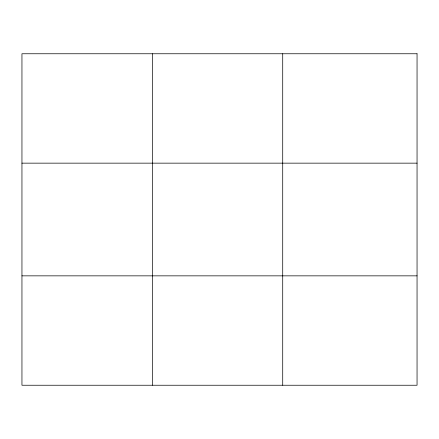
<?xml version="1.0" encoding="UTF-8"?>
<svg xmlns="http://www.w3.org/2000/svg" width="439" height="439" viewBox="0 0 439 439"><rect width="100%" height="100%" fill="white"/><g stroke="black" fill="none" stroke-linecap="round" stroke-linejoin="round"><path stroke-width="0.66" d="M152.333 53.761L152.333 385.239M282.716 53.761L282.716 385.239M21.95 163.149L417.05 163.149M21.95 275.851L417.05 275.851M417.05 53.761L417.05 385.239L21.95 385.239L21.95 53.761L417.05 53.761"/></g></svg>
